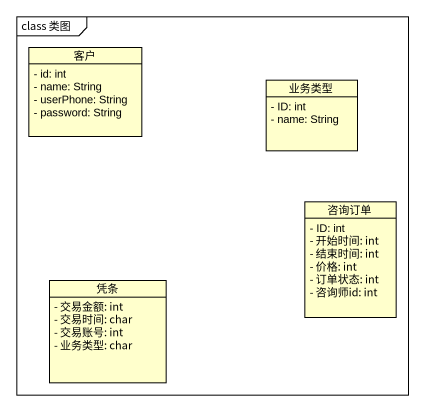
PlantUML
@startuml
mainframe class 类图
hide circle
hide empty members
skinparam classAttributeIconSize 0
class 客户 {
  - id: int
  - name: String
  - userPhone: String
  - password: String
}
class 业务类型 {
  - ID: int
  - name: String
}
class 咨询订单 {
  - ID: int
  - 开始时间: int
  - 结束时间: int
  - 价格: int
  - 订单状态: int
  - 咨询师id: int
}
class 凭条 {
  - 交易金额: int
  - 交易时间: char
  - 交易账号: int
  - 业务类型: char
}
@enduml
